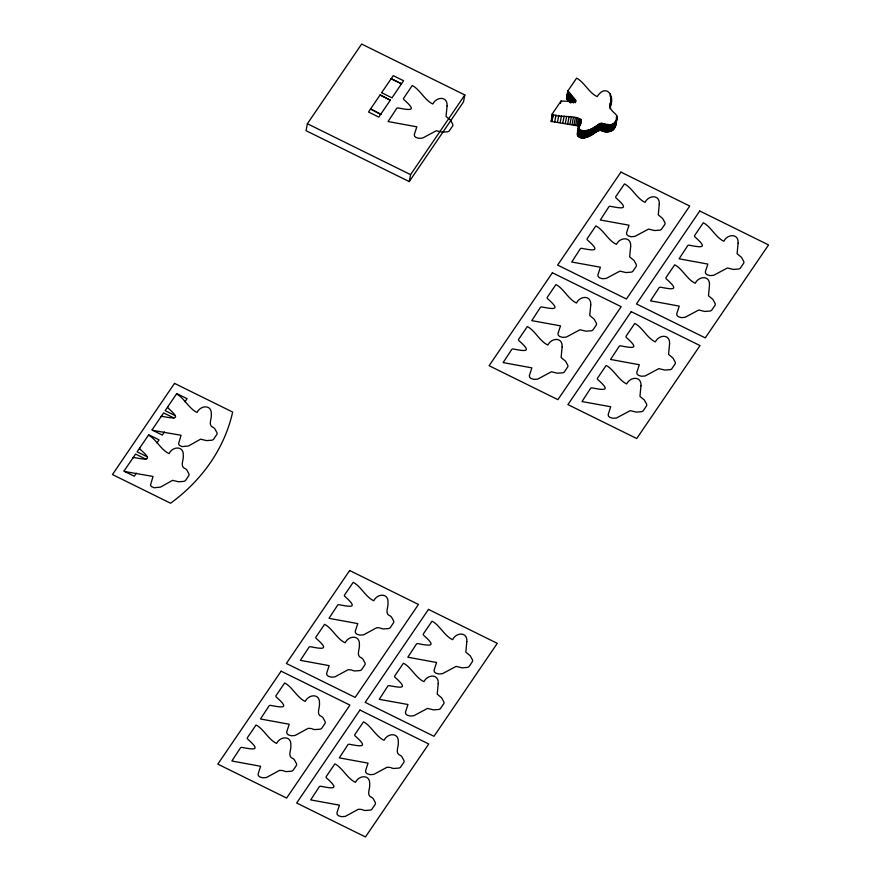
<?xml version="1.0" encoding="UTF-8"?>
<svg xmlns="http://www.w3.org/2000/svg" width="881" height="881" viewBox="0 0 881 881"><rect width="100%" height="100%" fill="white"/><g stroke="black" fill="none" stroke-linecap="round" stroke-linejoin="round"><path stroke-width="1.32" d="M581.383 120.257C571.692 135.619 592.153 131.28 598.276 124.551C603.595 121.435 612.284 128.758 615.973 120.862C621.259 114.067 608.716 112.03 610.522 105.995C614.993 95.038 605.61 83.442 597.142 96.613C588.915 92.813 584.169 81.955 576.592 78.145L567.981 90.787C580.359 106.502 577.628 100.908 560.944 101.128L552.343 113.759C555.977 119.1 585.821 112.614 580.535 124.353M567.849 91.062L566.483 98.507L570.525 102.956L571.868 95.996M615.423 122.745C617.328 130.773 606.48 134.187 600.688 130.278C595.963 130.619 592.726 135.333 588.211 136.687C573.41 142.458 577.286 128.89 580.535 119.155M307.381 123.736L306.037 130.685L409.247 181.585L463.494 101.91L464.838 94.961L361.639 44.05L307.381 123.736L410.579 174.636L409.247 181.585M579.191 126.104L551.473 121.457L552.343 113.759M551.176 121.259L552.387 114.167M551.363 121.391L552.596 114.376M551.473 121.457L552.816 114.497M551.594 121.501L552.938 114.552M551.737 121.534L553.081 114.585M551.891 121.567L553.235 114.618M554.689 121.941L556.032 114.993M560.492 103.451L561.076 100.963M557.453 122.316L558.785 115.367M560.162 122.69L561.494 115.741M566.538 98.705L567.981 90.787M566.692 99.002L567.915 91.855M566.769 99.09L568.102 92.142M562.783 123.065L564.126 116.116M567.386 99.795L568.73 92.846M568.102 100.555L569.445 93.595M568.884 101.337L570.216 94.388M565.316 123.428L566.648 116.479M569.699 102.141L571.031 95.192M571.582 102.603L572.694 96.811M567.716 123.792L569.049 116.843M572.595 102.229L573.487 97.604M573.333 103L574.225 98.364M569.974 124.144L571.306 117.195M574.214 102.559L574.875 99.09M574.985 102.086L575.436 99.762M575.414 102.692L575.866 100.379M572.066 124.496L573.399 117.547M573.96 124.838L575.293 117.889M575.645 125.168L576.978 118.219M577.099 125.487L578.432 118.539M578.288 125.807L579.621 118.858M577.297 134.088L578.806 126.214M577.308 134.958L579.125 125.256M577.562 135.762L578.905 128.802M578.883 129.144L579.995 123.351M579.797 125.928L580.458 122.459M580.028 125.234L581.141 119.442M578.101 136.456L579.434 129.507M580.436 123.935L581.383 119.761M578.971 137.029L580.304 130.069M579.973 137.436L581.317 130.487M580.964 137.733L582.297 130.784M581.923 137.91L583.255 130.961M582.859 137.976L584.202 131.027M583.784 137.943L585.127 130.994M584.698 137.832L586.03 130.884M585.59 137.634L586.933 130.685M586.471 137.37L587.814 130.421M587.352 137.051L588.684 130.102M588.211 136.687L589.554 129.738M589.081 136.28L590.413 129.331M589.94 135.85L591.283 128.901M590.799 135.399L592.142 128.439M591.658 134.936L593.001 127.976M592.241 134.595L593.585 127.646M592.858 134.209L594.201 127.26M593.519 133.791L594.851 126.831M594.19 133.328L595.534 126.379M594.884 132.866L596.217 125.906M595.567 132.392L596.911 125.443M596.261 131.93L597.604 124.981M596.944 131.5L598.276 124.551M597.593 131.104L598.937 124.155M598.221 130.762L599.554 123.814M598.805 130.487L600.137 123.538M599.344 130.289L600.677 123.34M599.818 130.19L601.161 123.241M600.236 130.19L601.569 123.241M600.688 130.278L602.02 123.329M601.117 130.388L602.45 123.439M601.525 130.531L602.868 123.571M601.932 130.685L603.276 123.725M602.351 130.851L603.683 123.891M602.78 131.016L604.113 124.067M603.221 131.181L604.564 124.232M610.004 96.117L610.456 93.793M603.705 131.346L605.049 124.397M604.223 131.489L605.566 124.54M610.874 99.19L611.315 96.866M604.795 131.621L606.128 124.673M610.037 104.641L610.478 102.328M610.929 100.005L611.37 97.692M610.048 105.478L610.5 103.165M610.94 100.852L611.392 98.529M610.037 106.337L611.37 99.388M605.423 131.721L606.756 124.772M610.004 107.196L611.337 100.247M609.982 108.737L611.249 101.7M606.106 131.798L607.45 124.838M606.877 131.831L608.209 124.882M607.725 131.82L609.068 124.871M608.584 131.765L609.916 124.816M609.344 131.665L610.687 124.717M610.037 131.522L611.381 124.573M610.665 131.335L611.998 124.386M611.216 131.126L612.559 124.177M611.711 130.873L613.055 123.924M612.163 130.597L613.495 123.648M612.559 130.3L613.903 123.351M612.923 129.981L614.266 123.032M613.253 129.65L614.597 122.69M613.561 129.298L614.894 122.338M613.848 128.934L615.18 121.985M614.112 128.56L615.456 121.611M614.387 128.197L615.72 121.237M616.315 118.109L616.755 115.796M614.63 127.811L616.204 120.477M616.282 119.849L616.953 116.38M615.092 127.04L617.085 116.931M615.301 126.633L617.14 117.448M615.489 126.225L617.129 117.933M124.221 470.751L124.959 471.577L153.019 476.434L150.53 485.002L151.323 486.499L154.186 487.777L160.573 487.094L172.566 480.332L176.927 481.389A8.248 6.574 10.9 0 0 178.645 481.764L183.887 481.378A6.508 5.198 10.9 0 0 185.384 480.641L188.952 475.399A6.508 5.198 10.9 0 0 188.963 473.923L186.75 469.859A8.248 6.574 10.9 0 0 185.506 468.78C179.405 466.743 183.92 459.992 183.27 455.521C183.997 445.478 172.61 446.226 169.031 453.605C160.794 449.817 156.058 438.947 148.471 435.148M152.259 429.587L152.997 430.413L181.057 435.269L178.557 443.837L179.35 445.323L182.213 446.612L188.6 445.929L200.593 439.167L204.954 440.214A8.248 6.574 10.9 0 0 206.672 440.599L211.914 440.214A6.508 5.198 10.9 0 0 213.411 439.476L216.99 434.223A6.508 5.198 10.9 0 0 216.99 432.758L214.777 428.695A8.248 6.574 10.9 0 0 213.543 427.615C207.442 425.578 211.947 418.816 211.308 414.356C212.035 404.313 200.637 405.062 197.058 412.44C188.82 408.674 184.085 397.738 176.497 393.972M380.107 94.95L390.349 100.236L380.107 94.95L368.489 112.019L378.808 117.107L390.426 100.038M381.627 92.703L393.245 75.645L403.575 80.733L391.979 97.835L381.66 92.736M136.368 473.163L134.286 476.225L123.968 471.137L135.586 454.067L145.905 459.166M156.961 442.923L159.054 439.861L148.724 434.762L137.106 451.832L147.424 456.92M164.406 431.987L162.313 435.06L151.995 429.972L163.613 412.903L173.931 417.99M184.988 401.747L187.08 398.686L176.762 393.598L165.143 410.656L175.462 415.755M410.579 174.636L464.838 94.961M380.724 628.23L381.66 628.549A8.248 6.574 10.9 0 0 383.367 628.935L388.609 628.549A6.508 5.198 10.9 0 0 390.118 627.812L393.686 622.559A6.508 5.198 10.9 0 0 393.697 621.083L391.472 617.019A8.248 6.574 10.9 0 0 390.239 615.951C384.138 613.914 388.642 607.152 388.003 602.692C388.73 592.649 377.332 593.387 373.753 600.776C365.527 596.966 360.781 586.129 353.204 582.308L344.603 594.939A1.597 1.277 10.9 0 0 344.713 596.294C357.521 607.648 352.874 607.405 338.998 604.696A1.597 1.277 10.9 0 0 337.555 605.291L328.998 618.33L357.752 623.605L355.241 631.303L355.517 632.965L356.926 634.232L359.877 635.113L363.545 634.849L376.76 627.701L379.887 627.889M352.114 670.254L353.039 670.573A8.248 6.574 10.9 0 0 354.757 670.959L359.999 670.573A6.508 5.198 10.9 0 0 361.496 669.835L365.075 664.582A6.508 5.198 10.9 0 0 365.075 663.107L362.862 659.054A8.248 6.574 10.9 0 0 361.628 657.975C355.517 655.938 360.032 649.176 359.393 644.716C360.12 634.672 348.722 635.41 345.143 642.8C336.905 639.022 332.17 628.098 324.582 624.332L315.982 636.963A1.597 1.277 10.9 0 0 316.103 638.318C328.91 649.671 324.263 649.429 310.376 646.72A1.597 1.277 10.9 0 0 308.945 647.315L300.388 660.354L329.142 665.629L326.631 673.326L326.895 674.989L328.305 676.256L331.256 677.137L334.923 676.872L348.138 669.725L351.277 669.912M312.193 728.873L313.129 729.204A8.248 6.574 10.9 0 0 314.836 729.578L320.078 729.204A6.508 5.198 10.9 0 0 321.576 728.466L325.155 723.213A6.508 5.198 10.9 0 0 325.155 721.737L322.942 717.674A8.248 6.574 10.9 0 0 321.708 716.594C315.607 714.557 320.111 707.806 319.473 703.346C320.199 693.292 308.802 694.041 305.222 701.419C296.985 697.653 292.25 686.728 284.662 682.962L276.061 695.594A1.597 1.277 10.9 0 0 276.182 696.948C288.99 708.302 284.343 708.06 270.456 705.351A1.597 1.277 10.9 0 0 269.024 705.945L260.468 718.973L289.221 724.248L286.71 731.946L286.975 733.62L288.384 734.886L291.336 735.767L295.014 735.492L308.218 728.345L311.356 728.543M391.032 767.758L391.957 768.089A8.248 6.574 10.9 0 0 393.664 768.463L398.906 768.089A6.508 5.198 10.9 0 0 400.415 767.351L403.983 762.098A6.508 5.198 10.9 0 0 403.994 760.622L401.78 756.559A8.248 6.574 10.9 0 0 400.536 755.491C394.435 753.442 398.939 746.692 398.3 742.231C399.027 732.188 387.629 732.926 384.061 740.304C375.824 736.516 371.077 725.658 363.501 721.847L354.9 734.479A1.597 1.277 10.9 0 0 355.01 735.833C367.817 747.187 363.17 746.945 349.294 744.236A1.597 1.277 10.9 0 0 347.852 744.83L339.295 757.869L368.049 763.144L365.538 770.831L365.813 772.505L367.223 773.771L370.174 774.652L373.841 774.388L387.056 767.241L390.184 767.428M283.583 770.897L284.508 771.227A8.248 6.574 10.9 0 0 286.226 771.602L291.468 771.227A6.508 5.198 10.9 0 0 292.966 770.49L296.545 765.237A6.508 5.198 10.9 0 0 296.545 763.761L294.331 759.697A8.248 6.574 10.9 0 0 293.098 758.618C286.986 756.581 291.501 749.83 290.851 745.37C291.578 735.327 280.191 736.064 276.612 743.443C268.386 739.633 263.628 728.818 256.052 724.986L247.451 737.617A1.597 1.277 10.9 0 0 247.572 738.972C260.38 750.326 255.732 750.083 241.846 747.374A1.597 1.277 10.9 0 0 240.403 747.969L231.857 760.997L260.611 766.272L258.1 773.97L258.364 775.643L259.774 776.91L262.725 777.791L266.392 777.516L279.607 770.379L282.746 770.567M362.41 809.782L363.346 810.113A8.248 6.574 10.9 0 0 365.053 810.498L370.295 810.113A6.508 5.198 10.9 0 0 371.793 809.375L375.372 804.122A6.508 5.198 10.9 0 0 375.372 802.646L373.159 798.582A8.248 6.574 10.9 0 0 371.925 797.514C365.824 795.477 370.328 788.715 369.69 784.255C370.416 774.212 359.019 774.95 355.439 782.339C347.213 778.54 342.467 767.681 334.879 763.871L326.278 776.502A1.597 1.277 10.9 0 0 326.399 777.857C339.207 789.211 334.56 788.969 320.673 786.259A1.597 1.277 10.9 0 0 319.241 786.854L310.685 799.893L339.438 805.168L336.927 812.855L337.192 814.529L338.601 815.795L341.553 816.676L345.231 816.412L358.435 809.265L361.573 809.452M132.822 458.12A1.597 1.277 10.9 0 1 134.264 457.536C148.14 460.245 152.798 460.488 139.991 449.134A1.597 1.277 10.9 0 1 139.87 447.779M160.86 416.955A1.597 1.277 10.9 0 1 162.291 416.372C176.178 419.07 180.825 419.312 168.018 407.958A1.597 1.277 10.9 0 1 167.897 406.604M447.074 105.907L446.072 116.468L449.31 119.166A8.248 6.574 10.9 0 1 450.543 120.245L452.768 124.309A6.508 5.198 10.9 0 1 452.757 125.785L449.178 131.027A6.508 5.198 10.9 0 1 447.68 131.765L442.438 132.15A8.248 6.574 10.9 0 1 440.731 131.776L436.359 130.718L422.616 138.064L418.949 138.339L415.997 137.458L414.588 136.192L414.312 134.518L416.823 126.82L388.069 121.545L396.626 108.506A1.597 1.277 10.9 0 1 398.069 107.922C411.945 110.632 416.592 110.874 403.784 99.52A1.597 1.277 10.9 0 1 403.674 98.165L412.275 85.534C419.852 89.3 424.598 100.225 432.824 103.991C436.403 96.613 447.801 95.864 447.074 105.907M438.22 683.601L437.218 694.162L440.456 696.86A8.248 6.574 10.9 0 1 441.689 697.939L443.914 702.003A6.508 5.198 10.9 0 1 443.903 703.467L440.335 708.72A6.508 5.198 10.9 0 1 438.826 709.458L433.584 709.844A8.248 6.574 10.9 0 1 431.877 709.458L427.505 708.412L413.762 715.757L410.094 716.022L407.143 715.141L405.734 713.874L405.458 712.211L407.969 704.514L379.27 699.316L387.772 686.2A1.597 1.277 10.9 0 1 389.215 685.616C403.091 688.314 407.738 688.557 394.93 677.214A1.597 1.277 10.9 0 1 394.82 675.848L403.421 663.217C411.009 666.983 415.744 677.918 423.97 681.685C427.549 674.306 438.947 673.558 438.22 683.601M466.831 641.577L465.829 652.138L469.066 654.836A8.248 6.574 10.9 0 1 470.311 655.916L472.524 659.968A6.508 5.198 10.9 0 1 472.513 661.444L468.945 666.697A6.508 5.198 10.9 0 1 467.448 667.435L462.195 667.82A8.248 6.574 10.9 0 1 460.488 667.435L456.127 666.388L442.372 673.734L438.705 673.998L435.754 673.117L434.344 671.851L434.069 670.188L436.58 662.49L407.826 657.215L416.383 644.176A1.597 1.277 10.9 0 1 417.825 643.593C431.701 646.291 436.359 646.533 423.541 635.179A1.597 1.277 10.9 0 1 423.431 633.824L432.031 621.193C439.619 624.959 444.354 635.895 452.592 639.661C456.171 632.272 467.558 631.534 466.831 641.577M562.122 346.96L561.12 357.51L564.369 360.219A8.248 6.574 10.9 0 1 565.602 361.287L567.816 365.351A6.508 5.198 10.9 0 1 567.816 366.826L564.236 372.079A6.508 5.198 10.9 0 1 562.739 372.817L557.497 373.203A8.248 6.574 10.9 0 1 555.779 372.817L551.418 371.771L537.663 379.116L533.996 379.381L531.045 378.5L529.635 377.233L529.371 375.559L531.882 367.873L503.128 362.598L511.674 349.559A1.597 1.277 10.9 0 1 513.116 348.964C527.003 351.673 531.65 351.915 518.843 340.562A1.597 1.277 10.9 0 1 518.722 339.207L527.323 326.576C534.91 330.342 539.646 341.266 547.883 345.044C551.462 337.654 562.849 336.916 562.122 346.96M590.744 304.936L589.741 315.486L592.979 318.195A8.248 6.574 10.9 0 1 594.212 319.263L596.437 323.327A6.508 5.198 10.9 0 1 596.426 324.803L592.847 330.056A6.508 5.198 10.9 0 1 591.349 330.793L586.107 331.179A8.248 6.574 10.9 0 1 584.4 330.793L580.028 329.747L566.285 337.093L562.618 337.357L559.666 336.476L558.257 335.209L557.981 333.536L560.492 325.849L531.794 320.64L540.295 307.535A1.597 1.277 10.9 0 1 541.738 306.94C555.614 309.649 560.261 309.892 547.453 298.538A1.597 1.277 10.9 0 1 547.343 297.183L555.944 284.552C563.521 288.318 568.267 299.243 576.493 303.02C580.072 295.631 591.47 294.893 590.744 304.936M630.664 246.306L629.651 256.867L632.899 259.565A8.248 6.574 10.9 0 1 634.133 260.644L636.346 264.707A6.508 5.198 10.9 0 1 636.346 266.183L632.767 271.425A6.508 5.198 10.9 0 1 631.27 272.163L626.028 272.548A8.248 6.574 10.9 0 1 624.31 272.174L619.949 271.117L606.194 278.462L602.527 278.726L599.576 277.845L598.166 276.579L597.902 274.916L600.413 267.218L571.714 262.02L580.216 248.905A1.597 1.277 10.9 0 1 581.647 248.321C595.534 251.019 600.181 251.261 587.374 239.918A1.597 1.277 10.9 0 1 587.253 238.553L595.853 225.921C603.441 229.688 608.176 240.623 616.414 244.389C619.993 237.011 631.391 236.262 630.664 246.306M640.961 385.845L639.958 396.395L643.196 399.104A8.248 6.574 10.9 0 1 644.429 400.183L646.654 404.236A6.508 5.198 10.9 0 1 646.643 405.712L643.064 410.964A6.508 5.198 10.9 0 1 641.566 411.702L636.324 412.088A8.248 6.574 10.9 0 1 634.617 411.702L630.245 410.656L616.502 418.001L612.835 418.266L609.883 417.385L608.474 416.118L608.198 414.455L610.709 406.758L582.011 401.549L590.512 388.444A1.597 1.277 10.9 0 1 591.955 387.86C605.831 390.558 610.478 390.801 597.67 379.447A1.597 1.277 10.9 0 1 597.56 378.092L606.161 365.461C613.738 369.227 618.484 380.151 626.71 383.929C630.289 376.539 641.687 375.802 640.961 385.845M659.274 204.282L658.272 214.843L661.51 217.541A8.248 6.574 10.9 0 1 662.743 218.62L664.968 222.684A6.508 5.198 10.9 0 1 664.957 224.148L661.389 229.401A6.508 5.198 10.9 0 1 659.88 230.139L654.638 230.525A8.248 6.574 10.9 0 1 652.931 230.139L648.559 229.093L634.816 236.438L631.148 236.703L628.197 235.822L626.787 234.555L626.512 232.892L629.023 225.195L600.324 219.997L608.826 206.881A1.597 1.277 10.9 0 1 610.269 206.297C624.144 208.995 628.792 209.238 615.984 197.895A1.597 1.277 10.9 0 1 615.874 196.529L624.475 183.898C632.062 187.664 636.798 198.599 645.035 202.366C648.603 194.987 660.001 194.238 659.274 204.282M669.571 343.821L668.569 354.371L671.807 357.08A8.248 6.574 10.9 0 1 673.051 358.16L675.264 362.212A6.508 5.198 10.9 0 1 675.253 363.688L671.685 368.941A6.508 5.198 10.9 0 1 670.188 369.679L664.935 370.064A8.248 6.574 10.9 0 1 663.228 369.679L658.867 368.632L645.112 375.978L641.445 376.242L638.494 375.361L637.084 374.095L636.809 372.432L639.32 364.734L610.566 359.459L619.123 346.42A1.597 1.277 10.9 0 1 620.565 345.826C634.441 348.535 639.099 348.777 626.281 337.423A1.597 1.277 10.9 0 1 626.171 336.068L634.772 323.437C642.359 327.203 647.095 338.128 655.332 341.905C658.911 334.516 670.298 333.778 669.571 343.821M709.491 285.191L708.489 295.752L711.727 298.45A8.248 6.574 10.9 0 1 712.96 299.529L715.185 303.593A6.508 5.198 10.9 0 1 715.174 305.068L711.606 310.31A6.508 5.198 10.9 0 1 710.097 311.048L704.855 311.434A8.248 6.574 10.9 0 1 703.148 311.059L698.776 310.002L685.033 317.347L681.365 317.623L678.414 316.731L677.004 315.464L676.729 313.801L679.24 306.103L650.486 300.828L659.043 287.79A1.597 1.277 10.9 0 1 660.486 287.206C674.361 289.904 679.009 290.146 666.201 278.803A1.597 1.277 10.9 0 1 666.091 277.449L674.692 264.807C682.279 268.573 687.015 279.508 695.252 283.275C698.82 275.896 710.218 275.147 709.491 285.191M738.102 243.167L737.1 253.728L740.337 256.426A8.248 6.574 10.9 0 1 741.582 257.505L743.795 261.569A6.508 5.198 10.9 0 1 743.784 263.045L740.216 268.287A6.508 5.198 10.9 0 1 738.718 269.024L733.477 269.41A8.248 6.574 10.9 0 1 731.759 269.035L727.398 267.978L713.643 275.324L709.976 275.599L707.025 274.707L705.615 273.44L705.351 271.777L707.85 264.08L679.097 258.805L687.654 245.766A1.597 1.277 10.9 0 1 689.096 245.182C702.972 247.88 707.63 248.123 694.823 236.78A1.597 1.277 10.9 0 1 694.702 235.414L703.302 222.783C710.89 226.549 715.625 237.485 723.863 241.251C727.442 233.872 738.829 233.124 738.102 243.167M370.571 108.947L380.79 114.332L370.571 108.947M174.515 383.389L112.449 474.551L170.584 503.238A222.508 177.466 10.9 0 0 232.661 412.066L174.515 383.389M281.116 671.168L217.827 764.124L286.622 798.065L349.922 705.097L281.116 671.168M349.658 570.514L286.358 663.47L355.153 697.411L418.453 604.454L349.658 570.514M552.398 272.758L489.098 365.714L557.893 399.655L621.193 306.698L552.398 272.758M620.929 172.103L557.629 265.071L626.424 299L689.724 206.044L620.929 172.103M359.955 710.053L296.655 803.009L365.45 836.95L428.75 743.993L359.955 710.053M428.485 609.399L365.186 702.355L433.992 736.296L497.28 643.339L428.485 609.399M631.225 311.643L567.926 404.599L636.732 438.54L700.021 345.583L631.225 311.643M699.756 210.988L636.456 303.956L705.263 337.886L768.551 244.929L699.756 210.988M401.483 83.794L391.164 78.706L401.483 83.794"/></g></svg>
